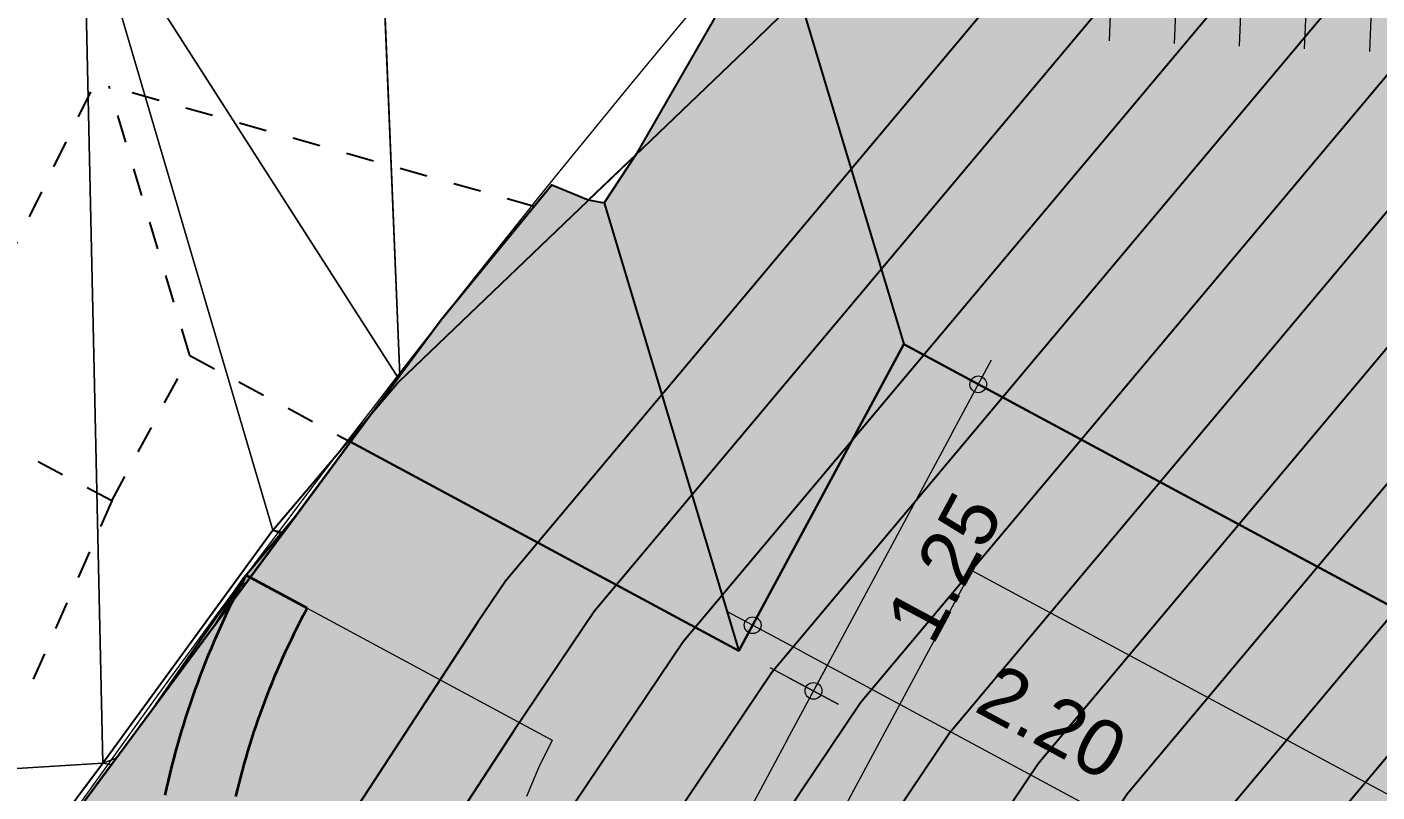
# Model space of a CAD drawing. Header units: metres. Extents: x 2711799 to 2711985, y 1236908 to 1237087.
# Drawn here: x 2711913.791 to 2711918.641, y 1237020.874 to 1237023.621 of the extents above; entities that cross this region are included whole.
import ezdxf

# ---------------------------------------------------------------- set-up
doc = ezdxf.new("R2010")
doc.units = ezdxf.units.M
doc.header["$PDMODE"] = 2
doc.header["$PDSIZE"] = -2
doc.linetypes.add('AUSGEZOGEN', pattern=[0])
doc.linetypes.add('VERDECKT2_S2', pattern=[0.18, 0.1, -0.08])
for name, color, linetype, lineweight in [('XR$1$STANDARD_1', 7, 'AUSGEZOGEN', 13), ('XR$2$STANDARD_1', 7, 'AUSGEZOGEN', 13), ('XR$5$STANDARD_1', 7, 'AUSGEZOGEN', 13), ('XR$6$Vermassung Decke', 7, 'AUSGEZOGEN', 18)]:
    doc.layers.add(name, color=color, linetype=linetype, lineweight=lineweight)
for name, color, linetype in [('XR$3$V02_Raumstempel', 7, 'AUSGEZOGEN'), ('XR$3$V10_Achsen', 7, 'AUSGEZOGEN'), ('XR$4$E21_Stützen', 7, 'AUSGEZOGEN'), ('XR$4$E42_Aussendämmung', 7, 'AUSGEZOGEN'), ('XR$4$M61_Mobiliar', 7, 'AUSGEZOGEN')]:
    doc.layers.add(name, color=color, linetype=linetype)
doc.styles.add('ARIAL', font='arial.ttf')
doc.dimstyles.new('DIMSTYLE_6', dxfattribs={"dimtxt": 0.2, "dimasz": 0.2, "dimexe": 0, "dimexo": 0, "dimgap": 0.1, "dimtad": 2, "dimrnd": 0.005, "dimzin": 4, "dimdsep": 46, "dimtxsty": 'ARIAL', "dimblk1": 'ALL_ML_KREIS', "dimblk2": 'ALL_ML_KREIS', "dimsah": 1, "dimcen": 0, "dimclrd": 7, "dimclre": 7, "dimclrt": 7, "dimadec": 0, "dimazin": 0, "dimtfac": 1, "dimtdec": 0, "dimtix": 1, "dimtmove": 2, "dimatfit": 3, "dimfxl": 0, "dimtzin": 0, "dimlwd": 0, "dimlwe": 18, "dimarcsym": 0})

# ---------------------------------------------------------------- blocks, each defined once
blk = doc.blocks.new('COMPLEXOBJECT_0')
at = {"layer": 'XR$1$STANDARD_1', "color": 7, "linetype": 'AUSGEZOGEN', "lineweight": 13, "transparency": 33554687}
for points, invisible_edges in [([(25.4286, 1.3625, -1.3266), (20.6477, 30.5331, -1.3266), (19.2546, 3.146, -1.3266)], 3), ([(31.2208, 0.5698, -1.3266), (20.6477, 30.5331, -1.3266), (25.4286, 1.3625, -1.3266)], 3), ([(26.518, 3.3442, 1.4562), (27.3216, 3.1127, 1.4592), (26.0935, 1.7195, 1.2734)], 3), ([(27.0814, 3.327, 1.4734), (27.3216, 3.1127, 1.4592), (26.518, 3.3442, 1.4562)], 3), ([(27.3074, 3.2537, 1.4734), (27.3216, 3.1127, 1.4592), (27.0814, 3.327, 1.4734)], 2), ([(26.0935, 1.7195, 1.2734), (27.3216, 3.1127, 1.4592), (27.9375, 2.992, 1.4674)], 13), ([(27.9375, 2.992, 1.4674), (28.184, 2.956, 1.472), (26.0935, 1.7195, 1.2734)], 12), ([(28.8887, 2.8178, 1.4734), (28.8863, 2.8486, 1.481), (29.0906, 2.8065, 1.4776)], 12), ([(29.0906, 2.8065, 1.4776), (29.9152, 2.6757, 1.4734), (28.8887, 2.8178, 1.4734)], 13), ([(29.6406, 2.7435, 1.4809), (29.8769, 2.709, 1.4804), (29.0906, 2.8065, 1.4776)], 2), ([(29.8769, 2.709, 1.4804), (29.9152, 2.6757, 1.4734), (29.0906, 2.8065, 1.4776)], 14), ([(31.2208, 0.5698, -1.3266), (25.4286, 1.3625, -1.3266), (27.1749, 1.1235, 1.2734)], 14), ([(27.1749, 1.1235, 1.2734), (31.2208, 0.5698, 1.3354), (31.2208, 0.5698, -1.3266)], 12)]:
    blk.add_3dface(points, dxfattribs=dict(at, invisible_edges=invisible_edges))
for points in [[(27.3074, 3.2537, 1.4734), (27.0814, 3.327, 1.4734), (27.2898, 3.3094, 1.491)], [(28.1932, 2.9547, 1.4723), (27.1749, 1.1235, 1.2734), (26.0935, 1.7195, 1.2734), (28.184, 2.956, 1.472)], [(28.8887, 2.8178, 1.4734), (27.1749, 1.1235, 1.2734), (28.1932, 2.9547, 1.4723), (28.3622, 2.93, 1.4734)], [(28.803, 2.8657, 1.4811), (28.8792, 2.85, 1.4812), (28.8887, 2.8178, 1.4734), (28.3622, 2.93, 1.4734)], [(29.9152, 2.6757, 1.4734), (27.1749, 1.1235, 1.2734), (28.8887, 2.8178, 1.4734)], [(28.8792, 2.85, 1.4812), (28.8863, 2.8486, 1.481), (28.8887, 2.8178, 1.4734)], [(29.9152, 2.6757, 1.4734), (31.2208, 0.5698, 1.3354), (27.1749, 1.1235, 1.2734)], [(29.9152, 2.6757, 1.4734), (29.8769, 2.709, 1.4804), (29.9052, 2.7048, 1.4847)], [(30.2137, 2.6313, 1.4734), (29.9152, 2.6757, 1.4734), (29.9052, 2.7048, 1.4847), (30.1976, 2.6622, 1.4851)], [(29.9152, 2.6757, 1.4734), (30.2137, 2.6313, 1.4734), (31.2208, 0.5698, 1.3354)]]:
    blk.add_3dface(points, dxfattribs=at)
blk = doc.blocks.new('COMPLEXOBJECT_25')
at = {"layer": 'XR$1$STANDARD_1', "color": 117, "linetype": 'AUSGEZOGEN', "lineweight": 25, "transparency": 33554687}
for points, invisible_edges in [([(28.803, 2.8657, 1.2393), (29.0906, 2.8065, 1.0734), (28.803, 2.8657, 1.4811)], 2), ([(29.0906, 2.8065, 1.0734), (29.0906, 2.8065, 1.4776), (28.803, 2.8657, 1.4811)], 14), ([(28.8863, 2.8486, 1.481), (28.8792, 2.85, 1.4812), (28.803, 2.8657, 1.4811)], 12), ([(28.803, 2.8657, 1.4811), (29.0906, 2.8065, 1.4776), (28.8863, 2.8486, 1.481)], 13)]:
    blk.add_3dface(points, dxfattribs=dict(at, invisible_edges=invisible_edges))
blk = doc.blocks.new('COMPLEXOBJECT_74')
at = {"layer": 'XR$1$STANDARD_1', "color": 8, "linetype": 'AUSGEZOGEN', "lineweight": 25, "transparency": 33554687}
for points, invisible_edges in [([(27.2274, 4.497, 0.3034), (27.2274, 7.907, 0.3034), (28.4774, 4.497, 0.3034)], 2), ([(28.4774, 4.497, 0.3034), (27.2274, 7.907, 0.3034), (30.3965, 2.6332, 0.3034)], 15), ([(28.4774, 2.9132, 0.3034), (28.4774, 4.497, 0.3034), (30.3965, 2.6332, 0.3034)], 2)]:
    blk.add_3dface(points, dxfattribs=dict(at, invisible_edges=invisible_edges))
blk = doc.blocks.new('COMPLEXOBJECT_80')
at = {"layer": 'XR$1$STANDARD_1', "color": 117, "linetype": 'AUSGEZOGEN', "lineweight": 25, "transparency": 33554687}
for points, invisible_edges in [([(27.9375, 2.992, 0.8433), (28.4774, 2.9132, 0.3034), (27.9375, 2.992, 1.4674)], 2), ([(27.9375, 2.992, 1.4674), (28.4774, 2.9132, 0.3034), (28.184, 2.956, 1.472)], 3), ([(28.184, 2.956, 1.472), (28.4774, 2.9132, 0.3034), (28.1932, 2.9547, 1.4723)], 3), ([(28.1932, 2.9547, 1.4723), (28.4774, 2.9132, 0.3034), (28.3622, 2.93, 1.4734)], 3), ([(28.3622, 2.93, 1.4734), (28.4774, 2.9132, 0.3034), (28.803, 2.8657, 1.4811)], 3), ([(28.803, 2.8657, 1.4811), (28.4774, 2.9132, 0.3034), (28.803, 2.8657, 1.2393)], 3), ([(28.803, 2.8657, 1.2393), (28.4774, 2.9132, 0.3034), (29.1209, 2.8193, 1.0734)], 3), ([(29.1209, 2.8193, 1.0734), (28.4774, 2.9132, 0.3034), (29.278, 2.7964, 1.0734)], 3), ([(29.278, 2.7964, 1.0734), (28.4774, 2.9132, 0.3034), (29.6406, 2.7435, 1.1066)], 3), ([(29.6406, 2.7435, 1.1066), (28.4774, 2.9132, 0.3034), (30.1976, 2.6622, 1.4851)], 15), ([(30.1976, 2.6622, 1.4851), (28.4774, 2.9132, 0.3034), (30.2139, 2.6598, 1.4872)], 3), ([(30.2139, 2.6598, 1.4872), (28.4774, 2.9132, 0.3034), (30.3965, 2.6332, 0.3034)], 13), ([(29.6406, 2.7435, 1.4809), (29.6406, 2.7435, 1.1066), (29.8769, 2.709, 1.4804)], 2), ([(29.8769, 2.709, 1.4804), (29.6406, 2.7435, 1.1066), (29.9052, 2.7048, 1.4847)], 3), ([(29.9052, 2.7048, 1.4847), (29.6406, 2.7435, 1.1066), (30.1976, 2.6622, 1.4851)], 3), ([(30.3965, 2.6332, 0.3034), (30.3965, 2.6332, 1.4809), (30.2139, 2.6598, 1.4872)], 12)]:
    blk.add_3dface(points, dxfattribs=dict(at, invisible_edges=invisible_edges))
blk = doc.blocks.new('COMPLEXOBJECT_82')
at = {"layer": 'XR$1$STANDARD_1', "color": 31, "linetype": 'AUSGEZOGEN', "lineweight": 25, "transparency": 33554687}
for points, invisible_edges in [([(26.544, 7.907, 0.9868), (27.2274, 4.497, 0.3034), (26.5374, 7.9006, 0.9934)], 3), ([(27.2274, 7.907, 0.3034), (27.2274, 4.497, 0.3034), (26.544, 7.907, 0.9868)], 14), ([(26.5374, 7.9006, 0.9934), (27.2274, 4.497, 0.3034), (26.5374, 7.107, 0.9934)], 3), ([(26.5374, 7.107, 0.9934), (27.2274, 4.497, 0.3034), (25.0606, 5.6302, 2.4702)], 3), ([(25.0606, 5.6302, 2.4702), (27.2274, 4.497, 0.3034), (25.2435, 5.3342, 2.2874)], 3), ([(25.2435, 5.3342, 2.2874), (27.2274, 4.497, 0.3034), (26.0017, 3.7733, 1.5291)], 3), ([(26.0574, 3.655, 1.4734), (27.2274, 4.497, 0.3034), (26.0017, 3.7733, 1.5291)], 3), ([(27.2274, 4.497, 0.3034), (26.0574, 3.655, 1.4734), (26.0956, 3.3652, 1.4352)], 1)]:
    blk.add_3dface(points, dxfattribs=dict(at, invisible_edges=invisible_edges))
blk = doc.blocks.new('COMPLEXOBJECT_83')
at = {"layer": 'XR$1$STANDARD_1', "color": 31, "linetype": 'AUSGEZOGEN', "lineweight": 25, "transparency": 33554687}
for points, invisible_edges in [([(26.0956, 3.3652, 1.4352), (27.2274, 4.497, 0.3034), (26.3496, 3.3555, 1.4449)], 2), ([(27.2274, 4.497, 0.3034), (28.4774, 4.497, 0.3034), (26.3496, 3.3555, 1.4449)], 14), ([(26.3496, 3.3555, 1.4449), (28.4774, 4.497, 0.3034), (26.518, 3.3442, 1.4562)], 3), ([(27.0814, 3.327, 1.4734), (28.4774, 4.497, 0.3034), (26.518, 3.3442, 1.4562)], 3), ([(28.4774, 4.497, 0.3034), (27.0814, 3.327, 1.4734), (27.2898, 3.3094, 1.491)], 1)]:
    blk.add_3dface(points, dxfattribs=dict(at, invisible_edges=invisible_edges))
blk = doc.blocks.new('COMPLEXOBJECT_84')
at = {"layer": 'XR$1$STANDARD_1', "color": 31, "linetype": 'AUSGEZOGEN', "lineweight": 25, "transparency": 33554687}
for points, invisible_edges in [([(27.2898, 3.3094, 1.491), (28.4774, 4.497, 0.3034), (27.3074, 3.2537, 1.4734)], 2), ([(28.4774, 4.497, 0.3034), (28.4774, 2.9132, 0.3034), (27.3074, 3.2537, 1.4734)], 14), ([(27.9375, 2.992, 0.8433), (27.3216, 3.1127, 1.4592), (27.3074, 3.2537, 1.4734)], 12), ([(27.3074, 3.2537, 1.4734), (28.4774, 2.9132, 0.3034), (27.9375, 2.992, 0.8433)], 13)]:
    blk.add_3dface(points, dxfattribs=dict(at, invisible_edges=invisible_edges))
blk = doc.blocks.new('Baugrube_$F38', base_point=(0, 0, -1.3266))
at = {"layer": 'XR$1$STANDARD_1', "color": 117, "linetype": 'AUSGEZOGEN', "lineweight": 25, "transparency": 33554687}
for points in [[(27.9375, 2.992, 1.4674), (27.3216, 3.1127, 1.4592), (27.9375, 2.992, 0.8433)], [(29.0906, 2.8065, 1.0734), (29.6406, 2.7435, 1.1066), (29.6406, 2.7435, 1.4809), (29.0906, 2.8065, 1.4776)]]:
    blk.add_3dface(points, dxfattribs=at)
at = {"layer": 'XR$1$STANDARD_1', "color": 31, "linetype": 'AUSGEZOGEN', "lineweight": 25, "transparency": 33554687}
for points in [[(29.0906, 2.8065, 1.0734), (28.803, 2.8657, 1.2393), (29.1209, 2.8193, 1.0734)], [(29.278, 2.7964, 1.0734), (29.6406, 2.7435, 1.1066), (29.0906, 2.8065, 1.0734)]]:
    blk.add_3dface(points, dxfattribs=at)
at = {"layer": 'XR$1$STANDARD_1', "color": 254, "linetype": 'AUSGEZOGEN', "lineweight": 25, "transparency": 33554687}
blk.add_3dface([(29.1209, 2.8193, 1.0734), (29.278, 2.7964, 1.0734), (29.0906, 2.8065, 1.0734)], dxfattribs=at)
at = {"layer": 'XR$1$STANDARD_1', "color": 7, "linetype": 'AUSGEZOGEN', "lineweight": 13, "transparency": 33554687}
blk.add_blockref('COMPLEXOBJECT_0', (0, 0), dxfattribs=at)
at = {"layer": 'XR$1$STANDARD_1', "color": 31, "linetype": 'AUSGEZOGEN', "lineweight": 13, "transparency": 33554687}
for name in ['COMPLEXOBJECT_82', 'COMPLEXOBJECT_83', 'COMPLEXOBJECT_84']:
    blk.add_blockref(name, (0, 0), dxfattribs=at)
at = {"layer": 'XR$1$STANDARD_1', "color": 8, "linetype": 'AUSGEZOGEN', "lineweight": 13, "transparency": 33554687}
blk.add_blockref('COMPLEXOBJECT_74', (0, 0), dxfattribs=at)
at = {"layer": 'XR$1$STANDARD_1', "color": 117, "linetype": 'AUSGEZOGEN', "lineweight": 13, "transparency": 33554687}
for name in ['COMPLEXOBJECT_80', 'COMPLEXOBJECT_25']:
    blk.add_blockref(name, (0, 0), dxfattribs=at)
blk = doc.blocks.new('Baugrube_$F39', base_point=(0, 0, -1.3266))
at = {"layer": 'XR$1$STANDARD_1', "linetype": 'AUSGEZOGEN', "lineweight": 25, "transparency": 33554687}
for color, points in [(31, [(27.2274, 4.497), (26.0956, 3.3652), (26.0574, 3.655), (26.0017, 3.7733), (25.2435, 5.3342), (25.0606, 5.6302), (26.5374, 7.107), (26.5374, 7.9006), (26.544, 7.907), (26.544, 8.5904), (27.2274, 7.907)]), (8, [(27.2274, 7.907), (27.7274, 7.907), (27.7274, 8.407), (32.3274, 8.407), (32.3274, 8.197), (38.2774, 8.197), (38.2774, 6.347), (39.1274, 6.347), (39.1274, 5.747), (37.6774, 5.747), (37.6774, 7.597), (31.7274, 7.597), (31.7274, 7.807), (29.4274, 7.807), (29.4274, 6.697), (32.6774, 6.697), (32.6774, 5.8086), (32.5545, 4.8525), (32.1527, 3.9235), (31.3756, 3.0259), (30.6382, 2.611), (30.3965, 2.6332), (28.4774, 2.9132), (28.4774, 4.497), (27.2274, 4.497)]), (31, [(28.4774, 4.497), (27.2898, 3.3094), (27.0814, 3.327), (26.518, 3.3442), (26.3496, 3.3555), (26.0956, 3.3652), (27.2274, 4.497)]), (31, [(28.4774, 2.9132), (27.9375, 2.992), (27.3216, 3.1127), (27.3074, 3.2537), (27.2898, 3.3094), (28.4774, 4.497)]), (31, [(29.0906, 2.8065), (28.803, 2.8657), (29.1209, 2.8193)]), (254, [(29.1209, 2.8193), (29.278, 2.7964), (29.0906, 2.8065)]), (31, [(29.278, 2.7964), (29.6406, 2.7435), (29.0906, 2.8065)])]:
    blk.add_hatch(color=color, dxfattribs=at).paths.add_polyline_path(points, flags=16)
at = {"layer": 'XR$1$STANDARD_1', "color": 7, "linetype": 'AUSGEZOGEN', "lineweight": 13, "transparency": 33554687}
for points in [[(27.2274, 4.497), (26.0956, 3.3652), (26.0574, 3.655), (26.0017, 3.7733), (25.2435, 5.3342), (25.0606, 5.6302), (26.5374, 7.107), (26.5374, 7.9006), (26.544, 7.907), (26.544, 8.5904), (27.2274, 7.907), (27.2274, 4.497)], [(28.4774, 4.497), (27.2898, 3.3094), (27.0814, 3.327), (26.518, 3.3442), (26.3496, 3.3555), (26.0956, 3.3652), (27.2274, 4.497), (28.4774, 4.497)], [(28.4774, 2.9132), (27.9375, 2.992), (27.3216, 3.1127), (27.3074, 3.2537), (27.2898, 3.3094), (28.4774, 4.497), (28.4774, 2.9132)], [(29.0906, 2.8065), (28.803, 2.8657), (29.1209, 2.8193), (29.0906, 2.8065)], [(29.1209, 2.8193), (29.278, 2.7964), (29.0906, 2.8065), (29.1209, 2.8193)], [(29.278, 2.7964), (29.6406, 2.7435), (29.0906, 2.8065), (29.278, 2.7964)]]:
    blk.add_lwpolyline(points, close=True, dxfattribs=at)
blk.add_lwpolyline([(37.6774, 7.597), (31.7274, 7.597), (31.7274, 7.807), (29.4274, 7.807), (29.4274, 6.697), (32.6774, 6.697), (32.6774, 5.8086), (32.5545, 4.8525), (32.1527, 3.9235), (31.3756, 3.0259), (30.6382, 2.611), (30.3965, 2.6332), (28.4774, 2.9132), (28.4774, 4.497), (27.2274, 4.497), (27.2274, 7.907), (27.2274, 7.907), (27.7274, 7.907), (27.7274, 8.407), (32.3274, 8.407)], dxfattribs=at)
blk = doc.blocks.new('MUSTERELEMENT_21')
at = {"layer": 'XR$5$STANDARD_1', "color": 7, "linetype": 'AUSGEZOGEN', "lineweight": 18, "transparency": 33554687}
for p, q in [((1.5342, -10.895), (1.3992, -10.9606)), ((1.7202, -10.9347), (1.4504, -11.0658)), ((1.6364, -11.1055), (1.5015, -11.171)), ((1.8224, -11.1452), (1.5526, -11.2763)), ((1.7386, -11.316), (1.6037, -11.3815)), ((1.9247, -11.3557), (1.6548, -11.4867)), ((1.8409, -11.5264), (1.706, -11.592)), ((2.0269, -11.5661), (1.7571, -11.6972)), ((1.9431, -11.7369), (1.8082, -11.8025))]:
    blk.add_line(p, q, dxfattribs=at)
blk.add_lwpolyline([(1.618, -10.7242), (1.43, -10.8155), (1.3481, -10.8553)], dxfattribs=at)
blk = doc.blocks.new('ALL_ML_KREIS')
at = {"color": 0, "linetype": 'ByBlock', "lineweight": -2}
for p, q in [((0, -0.5), (0, 0.5)), ((-1, 0), (0.5, 0))]:
    blk.add_line(p, q, dxfattribs=at)
blk.add_circle((0, 0), 0.15, dxfattribs=at)
blk = doc.blocks.new('*D1459')
at = {"layer": 'DEFPOINTS', "color": 0, "transparency": 16777216}
for p in [(2711916.398, 1237021.4729), (2711918.3357, 1237020.4312), (2711917.953, 1237019.7193)]:
    blk.add_point(p, dxfattribs=at)
at = {"layer": 'XR$6$Vermassung Decke', "color": 7, "lineweight": 0, "transparency": 16777216}
blk.add_line((2711916.5741, 1237021.3782), (2711918.1595, 1237020.5259), dxfattribs=at)
at = {"layer": 'XR$6$Vermassung Decke', "color": 7, "lineweight": 18, "transparency": 16777216}
blk.add_line((2711917.953, 1237019.7193), (2711918.3357, 1237020.4312), dxfattribs=at)
at = {"layer": 'XR$6$Vermassung Decke', "color": 7, "lineweight": 0, "transparency": 16777216, "xscale": 0.2, "yscale": 0.2, "zscale": 0.2}
for p, rotation in [((2711916.398, 1237021.4729), 151.7356834027459), ((2711918.3357, 1237020.4312), 331.7356834027458)]:
    blk.add_blockref('ALL_ML_KREIS', p, dxfattribs=dict(at, rotation=rotation))
at = {"layer": 'XR$6$Vermassung Decke', "color": 7, "lineweight": 18, "transparency": 16777216, "insert": (2711917.474, 1237021.1254), "char_height": 0.2, "width": 0.666667, "attachment_point": 5, "rotation": 331.7357, "style": 'ARIAL'}
blk.add_mtext('2.20', dxfattribs=at)
blk = doc.blocks.new('*D1374')
at = {"layer": 'DEFPOINTS', "color": 0, "transparency": 16777216}
for p in [(2711917.2084, 1237022.3381), (2711916.4601, 1237021.3212), (2711916.6165, 1237021.2372)]:
    blk.add_point(p, dxfattribs=at)
at = {"layer": 'XR$6$Vermassung Decke', "color": 7, "lineweight": 0, "transparency": 16777216}
blk.add_line((2711917.1137, 1237022.162), (2711916.7112, 1237021.4133), dxfattribs=at)
at = {"layer": 'XR$6$Vermassung Decke', "color": 7, "lineweight": 18, "transparency": 16777216}
blk.add_line((2711916.4601, 1237021.3212), (2711916.6165, 1237021.2372), dxfattribs=at)
at = {"layer": 'XR$6$Vermassung Decke', "color": 7, "lineweight": 0, "transparency": 16777216, "xscale": 0.2, "yscale": 0.2, "zscale": 0.2}
for p, rotation in [((2711917.2084, 1237022.3381), 61.73568339642876), ((2711916.6165, 1237021.2372), 241.7356833964287)]:
    blk.add_blockref('ALL_ML_KREIS', p, dxfattribs=dict(at, rotation=rotation))
at = {"layer": 'XR$6$Vermassung Decke', "color": 7, "lineweight": 18, "transparency": 16777216, "insert": (2711917.0862, 1237021.6813), "char_height": 0.2, "width": 0.666667, "attachment_point": 5, "rotation": 61.7357, "style": 'ARIAL'}
blk.add_mtext('1.25', dxfattribs=at)
blk = doc.blocks.new('*D1375')
at = {"layer": 'DEFPOINTS', "color": 0, "transparency": 16777216}
for p in [(2711916.4601, 1237021.3212), (2711914.6276, 1237017.5379), (2711915.3925, 1237017.1267)]:
    blk.add_point(p, dxfattribs=at)
at = {"layer": 'XR$6$Vermassung Decke', "color": 7, "lineweight": 18, "transparency": 16777216}
for p, q in [((2711916.4601, 1237021.3212), (2711916.6165, 1237021.2372)), ((2711915.3925, 1237017.1267), (2711914.6276, 1237017.5379))]:
    blk.add_line(p, q, dxfattribs=at)
at = {"layer": 'XR$6$Vermassung Decke', "color": 7, "lineweight": 0, "transparency": 16777216}
blk.add_line((2711916.5218, 1237021.061), (2711914.7223, 1237017.7141), dxfattribs=at)
at = {"layer": 'XR$6$Vermassung Decke', "color": 7, "lineweight": 0, "transparency": 16777216, "xscale": 0.2, "yscale": 0.2, "zscale": 0.2}
for p, rotation in [((2711916.6165, 1237021.2372), 61.73568339642876), ((2711914.6276, 1237017.5379), 241.7356833964287)]:
    blk.add_blockref('ALL_ML_KREIS', p, dxfattribs=dict(at, rotation=rotation))
at = {"layer": 'XR$6$Vermassung Decke', "color": 7, "lineweight": 18, "transparency": 16777216, "insert": (2711915.7954, 1237019.2804), "char_height": 0.2, "width": 0.666667, "attachment_point": 5, "rotation": 61.7357, "style": 'ARIAL'}
blk.add_mtext('4.20', dxfattribs=at)

msp = doc.modelspace()

# ---------------------------------------------------------------- linework, layer by layer
at = {"layer": 'XR$2$STANDARD_1', "color": 1, "linetype": 'AUSGEZOGEN', "lineweight": 35, "transparency": 33554687}
for p, q in [((2711914.5746, 1237021.6472, 640.05), (2711914.5624, 1237021.624, 640.05)), ((2711914.5746, 1237021.6472, 640.05), (2711914.5624, 1237021.624, 640.05)), ((2711914.5774, 1237021.6523, 640.05), (2711914.5746, 1237021.6472, 640.05)), ((2711914.5774, 1237021.6523, 640.05), (2711914.5746, 1237021.6472, 640.05)), ((2711914.7976, 1237021.5339, 640.05), (2711914.5774, 1237021.6523, 640.05)), ((2711914.7976, 1237021.5339, 640.05), (2711914.5774, 1237021.6523, 640.05)), ((2711914.5503, 1237021.6008, 640.05), (2711914.5385, 1237021.5774, 640.05)), ((2711914.5503, 1237021.6008, 640.05), (2711914.5385, 1237021.5774, 640.05)), ((2711914.5624, 1237021.624, 640.05), (2711914.5503, 1237021.6008, 640.05)), ((2711914.5624, 1237021.624, 640.05), (2711914.5503, 1237021.6008, 640.05)), ((2711914.5154, 1237021.5304, 640.05), (2711914.5042, 1237021.5068, 640.05)), ((2711914.5154, 1237021.5304, 640.05), (2711914.5042, 1237021.5068, 640.05)), ((2711914.5268, 1237021.554, 640.05), (2711914.5154, 1237021.5304, 640.05)), ((2711914.5268, 1237021.554, 640.05), (2711914.5154, 1237021.5304, 640.05)), ((2711914.5385, 1237021.5774, 640.05), (2711914.5268, 1237021.554, 640.05)), ((2711914.5385, 1237021.5774, 640.05), (2711914.5268, 1237021.554, 640.05)), ((2711914.7951, 1237021.5292, 640.05), (2711914.7976, 1237021.5339, 640.05)), ((2711914.7951, 1237021.5292, 640.05), (2711914.7976, 1237021.5339, 640.05)), ((2711914.4931, 1237021.483, 640.05), (2711914.4823, 1237021.4592, 640.05)), ((2711914.4931, 1237021.483, 640.05), (2711914.4823, 1237021.4592, 640.05)), ((2711914.5042, 1237021.5068, 640.05), (2711914.4931, 1237021.483, 640.05)), ((2711914.5042, 1237021.5068, 640.05), (2711914.4931, 1237021.483, 640.05)), ((2711914.7619, 1237021.4653, 640.05), (2711914.7728, 1237021.4867, 640.05)), ((2711914.7619, 1237021.4653, 640.05), (2711914.7728, 1237021.4867, 640.05)), ((2711914.7728, 1237021.4867, 640.05), (2711914.7838, 1237021.508, 640.05)), ((2711914.7728, 1237021.4867, 640.05), (2711914.7838, 1237021.508, 640.05)), ((2711914.7838, 1237021.508, 640.05), (2711914.7951, 1237021.5292, 640.05)), ((2711914.7838, 1237021.508, 640.05), (2711914.7951, 1237021.5292, 640.05)), ((2711914.4717, 1237021.4352, 640.05), (2711914.4613, 1237021.4112, 640.05)), ((2711914.4717, 1237021.4352, 640.05), (2711914.4613, 1237021.4112, 640.05)), ((2711914.4823, 1237021.4592, 640.05), (2711914.4717, 1237021.4352, 640.05)), ((2711914.4823, 1237021.4592, 640.05), (2711914.4717, 1237021.4352, 640.05)), ((2711914.7408, 1237021.4222, 640.05), (2711914.7512, 1237021.4438, 640.05)), ((2711914.7408, 1237021.4222, 640.05), (2711914.7512, 1237021.4438, 640.05)), ((2711914.7512, 1237021.4438, 640.05), (2711914.7619, 1237021.4653, 640.05)), ((2711914.7512, 1237021.4438, 640.05), (2711914.7619, 1237021.4653, 640.05)), ((2711914.4511, 1237021.3871, 640.05), (2711914.4412, 1237021.3629, 640.05)), ((2711914.4511, 1237021.3871, 640.05), (2711914.4412, 1237021.3629, 640.05)), ((2711914.4613, 1237021.4112, 640.05), (2711914.4511, 1237021.3871, 640.05)), ((2711914.4613, 1237021.4112, 640.05), (2711914.4511, 1237021.3871, 640.05)), ((2711914.7204, 1237021.3787, 640.05), (2711914.7305, 1237021.4005, 640.05)), ((2711914.7204, 1237021.3787, 640.05), (2711914.7305, 1237021.4005, 640.05)), ((2711914.7305, 1237021.4005, 640.05), (2711914.7408, 1237021.4222, 640.05)), ((2711914.7305, 1237021.4005, 640.05), (2711914.7408, 1237021.4222, 640.05)), ((2711914.4314, 1237021.3386, 640.05), (2711914.4218, 1237021.3142, 640.05)), ((2711914.4314, 1237021.3386, 640.05), (2711914.4218, 1237021.3142, 640.05)), ((2711914.4412, 1237021.3629, 640.05), (2711914.4314, 1237021.3386, 640.05)), ((2711914.4412, 1237021.3629, 640.05), (2711914.4314, 1237021.3386, 640.05)), ((2711914.7007, 1237021.3349, 640.05), (2711914.7104, 1237021.3569, 640.05)), ((2711914.7007, 1237021.3349, 640.05), (2711914.7104, 1237021.3569, 640.05)), ((2711914.7104, 1237021.3569, 640.05), (2711914.7204, 1237021.3787, 640.05)), ((2711914.7104, 1237021.3569, 640.05), (2711914.7204, 1237021.3787, 640.05)), ((2711914.4125, 1237021.2897, 640.05), (2711914.4034, 1237021.2652, 640.05)), ((2711914.4125, 1237021.2897, 640.05), (2711914.4034, 1237021.2652, 640.05)), ((2711914.4218, 1237021.3142, 640.05), (2711914.4125, 1237021.2897, 640.05)), ((2711914.4218, 1237021.3142, 640.05), (2711914.4125, 1237021.2897, 640.05)), ((2711914.6727, 1237021.2686, 640.05), (2711914.6819, 1237021.2908, 640.05)), ((2711914.6727, 1237021.2686, 640.05), (2711914.6819, 1237021.2908, 640.05)), ((2711914.6819, 1237021.2908, 640.05), (2711914.6912, 1237021.3129, 640.05)), ((2711914.6819, 1237021.2908, 640.05), (2711914.6912, 1237021.3129, 640.05)), ((2711914.6912, 1237021.3129, 640.05), (2711914.7007, 1237021.3349, 640.05)), ((2711914.6912, 1237021.3129, 640.05), (2711914.7007, 1237021.3349, 640.05)), ((2711914.3945, 1237021.2406, 640.05), (2711914.3858, 1237021.2159, 640.05)), ((2711914.3945, 1237021.2406, 640.05), (2711914.3858, 1237021.2159, 640.05)), ((2711914.4034, 1237021.2652, 640.05), (2711914.3945, 1237021.2406, 640.05)), ((2711914.4034, 1237021.2652, 640.05), (2711914.3945, 1237021.2406, 640.05)), ((2711914.655, 1237021.224, 640.05), (2711914.6638, 1237021.2463, 640.05)), ((2711914.655, 1237021.224, 640.05), (2711914.6638, 1237021.2463, 640.05)), ((2711914.6638, 1237021.2463, 640.05), (2711914.6727, 1237021.2686, 640.05)), ((2711914.6638, 1237021.2463, 640.05), (2711914.6727, 1237021.2686, 640.05)), ((2711914.3773, 1237021.1911, 640.05), (2711914.369, 1237021.1663, 640.05)), ((2711914.3773, 1237021.1911, 640.05), (2711914.369, 1237021.1663, 640.05)), ((2711914.3858, 1237021.2159, 640.05), (2711914.3773, 1237021.1911, 640.05)), ((2711914.3858, 1237021.2159, 640.05), (2711914.3773, 1237021.1911, 640.05)), ((2711914.6381, 1237021.1791, 640.05), (2711914.6464, 1237021.2016, 640.05)), ((2711914.6381, 1237021.1791, 640.05), (2711914.6464, 1237021.2016, 640.05)), ((2711914.6464, 1237021.2016, 640.05), (2711914.655, 1237021.224, 640.05)), ((2711914.6464, 1237021.2016, 640.05), (2711914.655, 1237021.224, 640.05)), ((2711914.369, 1237021.1663, 640.05), (2711914.361, 1237021.1413, 640.05)), ((2711914.369, 1237021.1663, 640.05), (2711914.361, 1237021.1413, 640.05)), ((2711914.6219, 1237021.1339, 640.05), (2711914.6299, 1237021.1565, 640.05)), ((2711914.6219, 1237021.1339, 640.05), (2711914.6299, 1237021.1565, 640.05)), ((2711914.6299, 1237021.1565, 640.05), (2711914.6381, 1237021.1791, 640.05)), ((2711914.6299, 1237021.1565, 640.05), (2711914.6381, 1237021.1791, 640.05)), ((2711914.3531, 1237021.1163, 640.05), (2711914.3455, 1237021.0913, 640.05)), ((2711914.3531, 1237021.1163, 640.05), (2711914.3455, 1237021.0913, 640.05)), ((2711914.361, 1237021.1413, 640.05), (2711914.3531, 1237021.1163, 640.05)), ((2711914.361, 1237021.1413, 640.05), (2711914.3531, 1237021.1163, 640.05)), ((2711914.6066, 1237021.0884, 640.05), (2711914.6142, 1237021.1112, 640.05)), ((2711914.6066, 1237021.0884, 640.05), (2711914.6142, 1237021.1112, 640.05)), ((2711914.6142, 1237021.1112, 640.05), (2711914.6219, 1237021.1339, 640.05)), ((2711914.6142, 1237021.1112, 640.05), (2711914.6219, 1237021.1339, 640.05)), ((2711914.3381, 1237021.0662, 640.05), (2711914.331, 1237021.041, 640.05)), ((2711914.3381, 1237021.0662, 640.05), (2711914.331, 1237021.041, 640.05)), ((2711914.3455, 1237021.0913, 640.05), (2711914.3381, 1237021.0662, 640.05)), ((2711914.3455, 1237021.0913, 640.05), (2711914.3381, 1237021.0662, 640.05)), ((2711914.592, 1237021.0426, 640.05), (2711914.5992, 1237021.0655, 640.05)), ((2711914.592, 1237021.0426, 640.05), (2711914.5992, 1237021.0655, 640.05)), ((2711914.5992, 1237021.0655, 640.05), (2711914.6066, 1237021.0884, 640.05)), ((2711914.5992, 1237021.0655, 640.05), (2711914.6066, 1237021.0884, 640.05)), ((2711914.324, 1237021.0158, 640.05), (2711914.3173, 1237020.9904, 640.05)), ((2711914.324, 1237021.0158, 640.05), (2711914.3173, 1237020.9904, 640.05)), ((2711914.331, 1237021.041, 640.05), (2711914.324, 1237021.0158, 640.05)), ((2711914.331, 1237021.041, 640.05), (2711914.324, 1237021.0158, 640.05)), ((2711914.5717, 1237020.9736, 640.05), (2711914.5783, 1237020.9966, 640.05)), ((2711914.5717, 1237020.9736, 640.05), (2711914.5783, 1237020.9966, 640.05)), ((2711914.5783, 1237020.9966, 640.05), (2711914.585, 1237021.0197, 640.05)), ((2711914.5783, 1237020.9966, 640.05), (2711914.585, 1237021.0197, 640.05)), ((2711914.585, 1237021.0197, 640.05), (2711914.592, 1237021.0426, 640.05)), ((2711914.585, 1237021.0197, 640.05), (2711914.592, 1237021.0426, 640.05)), ((2711914.3108, 1237020.9651, 640.05), (2711914.3045, 1237020.9397, 640.05)), ((2711914.3108, 1237020.9651, 640.05), (2711914.3045, 1237020.9397, 640.05)), ((2711914.3173, 1237020.9904, 640.05), (2711914.3108, 1237020.9651, 640.05)), ((2711914.3173, 1237020.9904, 640.05), (2711914.3108, 1237020.9651, 640.05)), ((2711914.5591, 1237020.9272, 640.05), (2711914.5653, 1237020.9504, 640.05)), ((2711914.5591, 1237020.9272, 640.05), (2711914.5653, 1237020.9504, 640.05)), ((2711914.5653, 1237020.9504, 640.05), (2711914.5717, 1237020.9736, 640.05)), ((2711914.5653, 1237020.9504, 640.05), (2711914.5717, 1237020.9736, 640.05)), ((2711914.2984, 1237020.9142, 640.05), (2711914.2926, 1237020.8887, 640.05)), ((2711914.2984, 1237020.9142, 640.05), (2711914.2926, 1237020.8887, 640.05)), ((2711914.3045, 1237020.9397, 640.05), (2711914.2984, 1237020.9142, 640.05)), ((2711914.3045, 1237020.9397, 640.05), (2711914.2984, 1237020.9142, 640.05)), ((2711914.5474, 1237020.8807, 640.05), (2711914.5532, 1237020.904, 640.05)), ((2711914.5474, 1237020.8807, 640.05), (2711914.5532, 1237020.904, 640.05)), ((2711914.5532, 1237020.904, 640.05), (2711914.5591, 1237020.9272, 640.05)), ((2711914.5532, 1237020.904, 640.05), (2711914.5591, 1237020.9272, 640.05)), ((2711914.2926, 1237020.8887, 640.05), (2711914.2869, 1237020.8631, 640.05)), ((2711914.2926, 1237020.8887, 640.05), (2711914.2869, 1237020.8631, 640.05)), ((2711914.5418, 1237020.8573, 640.05), (2711914.5474, 1237020.8807, 640.05)), ((2711914.5418, 1237020.8573, 640.05), (2711914.5474, 1237020.8807, 640.05))]:
    msp.add_line(p, q, dxfattribs=at)
at = {"layer": 'XR$2$STANDARD_1', "color": 1, "linetype": 'AUSGEZOGEN', "lineweight": 18, "transparency": 33554687}
for p, q in [((2711914.5774, 1237021.6523, 640.05), (2711914.7468, 1237021.5612, 640.05)), ((2711914.5774, 1237021.6523, 640.05), (2711914.5774, 1237021.6523, 640.05)), ((2711914.5774, 1237021.6523, 640.05), (2711914.7468, 1237021.5612, 640.05)), ((2711914.5774, 1237021.6523, 640.05), (2711914.5774, 1237021.6523, 640.05)), ((2711915.8359, 1237019.1605, 640.05), (2711917.1849, 1237021.6695, 640.05)), ((2711915.8359, 1237019.1605, 640.05), (2711917.1849, 1237021.6695, 640.05)), ((2711917.1849, 1237021.6695, 640.05), (2711919.6599, 1237020.3389, 640.05)), ((2711917.1849, 1237021.6695, 640.05), (2711919.6599, 1237020.3389, 640.05)), ((2711914.7976, 1237021.5339, 640.05), (2711915.6783, 1237021.0604, 640.05)), ((2711914.7976, 1237021.5339, 640.05), (2711915.6783, 1237021.0604, 640.05)), ((2711915.6783, 1237021.0604, 640.05), (2711915.6287, 1237020.9605, 640.05)), ((2711915.6783, 1237021.0604, 640.05), (2711915.6287, 1237020.9605, 640.05)), ((2711915.6287, 1237020.9605, 640.05), (2711915.5855, 1237020.8578, 640.05)), ((2711915.6287, 1237020.9605, 640.05), (2711915.5855, 1237020.8578, 640.05))]:
    msp.add_line(p, q, dxfattribs=at)
at = {"layer": 'XR$3$V02_Raumstempel', "transparency": 33554687}
for points in [[(2711920.3963, 1237024.335, 636), (2711919.1519, 1237022.5457, 636), (2711917.7428, 1237020.866, 636), (2711916.3241, 1237018.7569, 636), (2711914.8917, 1237016.5635, 636), (2711913.7051, 1237014.9983, 636), (2711912.4651, 1237013.0423, 636), (2711912.0286, 1237012.4259, 636), (2711910.5637, 1237009.9385, 636), (2711909.565, 1237008.5967, 636), (2711909.1162, 1237007.7593, 636), (2711907.6407, 1237005.2887, 636)], [(2711918.4652, 1237024.175, 635), (2711916.1481, 1237021.413, 635), (2711915.6711, 1237020.7039, 635), (2711913.3887, 1237017.209, 635), (2711913.022, 1237016.7252, 635), (2711911.1184, 1237013.7225, 635), (2711910.9804, 1237013.5275, 635), (2711908.7611, 1237009.7593, 635), (2711908.4625, 1237009.3581, 635), (2711908.3283, 1237009.1078, 635), (2711906.2188, 1237005.5757, 635)]]:
    msp.add_polyline3d(points, dxfattribs=at)
at = {"layer": 'XR$3$V10_Achsen', "transparency": 33554687}
for points in [[(2711918.0182, 1237025.1394, 634.4), (2711916.3714, 1237023.5389, 634.4), (2711915.1257, 1237022.3455, 634.4), (2711914.6696, 1237021.8074, 634.4), (2711914.0583, 1237020.9707, 634.4), (2711913.8778, 1237020.7288, 634.4), (2711912.8451, 1237019.11, 634.4), (2711912.2629, 1237018.1534, 634.4), (2711910.2513, 1237014.7895, 634.4), (2711909.7821, 1237014.4685, 634.4), (2711908.025, 1237012.4174, 634.4), (2711905.2444, 1237009.958, 634.4)], [(2711918.1906, 1237024.8268, 634.6), (2711915.5102, 1237021.6318, 634.6), (2711915.4099, 1237021.4827, 634.6), (2711912.7875, 1237017.4671, 634.6), (2711912.7487, 1237017.416, 634.6), (2711910.5797, 1237013.9946, 634.6), (2711910.561, 1237013.9682, 634.6), (2711908.04, 1237009.6876, 634.6), (2711908.0215, 1237009.6627, 634.6), (2711908.0132, 1237009.6472, 634.6), (2711907.2092, 1237008.301, 634.6), (2711906.488, 1237007.5827, 634.6), (2711905.2948, 1237005.9505, 634.6)], [(2711919.5167, 1237024.6403, 635.4), (2711918.7399, 1237023.5233, 635.4), (2711916.7859, 1237021.1942, 635.4), (2711915.9323, 1237019.9251, 635.4), (2711913.9899, 1237016.9508, 635.4), (2711913.2952, 1237016.0344, 635.4), (2711911.6571, 1237013.4504, 635.4), (2711911.3997, 1237013.0869, 635.4), (2711909.4821, 1237009.831, 635.4), (2711908.9035, 1237009.0535, 635.4), (2711908.6435, 1237008.5684, 635.4), (2711906.7876, 1237005.4609, 635.4)], [(2711919.8099, 1237024.5385, 635.6), (2711918.8773, 1237023.1974, 635.6), (2711917.1049, 1237021.0848, 635.6), (2711916.0629, 1237019.5357, 635.6), (2711914.2905, 1237016.8217, 635.6), (2711913.4318, 1237015.6891, 635.6), (2711911.9264, 1237013.3144, 635.6), (2711911.6093, 1237012.8666, 635.6), (2711909.8427, 1237009.8668, 635.6), (2711909.124, 1237008.9012, 635.6), (2711908.801, 1237008.2987, 635.6), (2711907.0719, 1237005.4035, 635.6)], [(2711918.3279, 1237024.5009, 634.8), (2711915.8291, 1237021.5224, 634.8), (2711915.5405, 1237021.0933, 634.8), (2711913.0881, 1237017.338, 634.8), (2711912.8853, 1237017.0706, 634.8), (2711910.8491, 1237013.8585, 634.8), (2711910.7707, 1237013.7479, 634.8), (2711908.4006, 1237009.7235, 634.8), (2711908.242, 1237009.5104, 634.8), (2711908.1708, 1237009.3775, 634.8), (2711905.9344, 1237005.6331, 634.8)], [(2711920.1031, 1237024.4367, 635.8), (2711919.0146, 1237022.8715, 635.8), (2711917.4238, 1237020.9754, 635.8), (2711916.1935, 1237019.1463, 635.8), (2711914.5911, 1237016.6926, 635.8), (2711913.5685, 1237015.3437, 635.8), (2711912.1957, 1237013.1783, 635.8), (2711911.819, 1237012.6462, 635.8), (2711910.2032, 1237009.9027, 635.8), (2711909.3445, 1237008.7489, 635.8), (2711908.9586, 1237008.029, 635.8), (2711907.3563, 1237005.3461, 635.8)], [(2711920.6895, 1237024.2332, 636.2), (2711919.2893, 1237022.2198, 636.2), (2711918.0617, 1237020.7566, 636.2), (2711916.4547, 1237018.3675, 636.2), (2711915.1923, 1237016.4344, 636.2), (2711913.8417, 1237014.6529, 636.2), (2711912.7344, 1237012.9062, 636.2), (2711912.2383, 1237012.2056, 636.2), (2711910.9243, 1237009.9744, 636.2), (2711909.7855, 1237008.4444, 636.2), (2711909.2737, 1237007.4895, 636.2), (2711907.925, 1237005.2314, 636.2)], [(2711920.9826, 1237024.1314, 636.4), (2711919.4266, 1237021.8939, 636.4), (2711918.3806, 1237020.6472, 636.4), (2711916.5853, 1237017.9781, 636.4), (2711915.4929, 1237016.3053, 636.4), (2711913.9783, 1237014.3075, 636.4), (2711913.0037, 1237012.7702, 636.4), (2711912.448, 1237011.9852, 636.4), (2711911.2848, 1237010.0102, 636.4), (2711910.006, 1237008.2921, 636.4), (2711909.4313, 1237007.2198, 636.4), (2711908.2094, 1237005.174, 636.4)], [(2711918.6026, 1237023.8491, 635.2), (2711916.467, 1237021.3036, 635.2), (2711915.8017, 1237020.3145, 635.2), (2711913.6893, 1237017.0799, 635.2), (2711913.1586, 1237016.3798, 635.2), (2711911.3877, 1237013.5865, 635.2), (2711911.19, 1237013.3072, 635.2), (2711909.1216, 1237009.7951, 635.2), (2711908.683, 1237009.2058, 635.2), (2711908.4859, 1237008.8381, 635.2), (2711906.5032, 1237005.5183, 635.2)]]:
    msp.add_polyline3d(points, dxfattribs=at)
at = {"layer": 'XR$4$E21_Stützen', "color": 7, "linetype": 'AUSGEZOGEN', "lineweight": 18, "transparency": 33554687}
msp.add_arc((2711951.1678, 1236994.405, 640.05), 47.6203, 137.78466, 148.69812, dxfattribs=at)
at = {"layer": 'XR$4$E21_Stützen', "color": 12, "linetype": 'AUSGEZOGEN', "lineweight": 18, "transparency": 33554687}
for centre, radius, start, end in [((2711951.1678, 1236994.405, 640.05), 47.6203, 137.78466, 148.69812), ((2711951.1253, 1236994.4333, 640.05), 45.5699, 137.7754, 148.67012)]:
    msp.add_arc(centre, radius, start, end, dxfattribs=at)
at = {"layer": 'XR$4$E42_Aussendämmung', "color": 12, "linetype": 'AUSGEZOGEN', "lineweight": 18, "transparency": 33554687}
msp.add_arc((2711951.1253, 1236994.4333, 640.05), 45.5699, 137.7754, 148.67012, dxfattribs=at)
at = {"layer": 'XR$4$M61_Mobiliar', "linetype": 'AUSGEZOGEN', "lineweight": 18, "transparency": 33554687}
msp.add_arc((2711951.1253, 1236994.4333, 640.05), 45.5699, 137.7754, 148.67012, dxfattribs=at)
at = {"layer": 'XR$4$M61_Mobiliar', "color": 12, "linetype": 'AUSGEZOGEN', "lineweight": 18, "transparency": 33554687}
msp.add_arc((2711951.1253, 1236994.4333, 640.05), 45.5699, 137.7754, 148.67012, dxfattribs=at)
at = {"layer": 'XR$5$STANDARD_1', "color": 7, "linetype": 'VERDECKT2_S2', "lineweight": 25, "transparency": 33554687}
for p, q in [((2711914.0188, 1237023.3885, 640.05), (2711913.4642, 1237022.2546, 640.05)), ((2711915.6129, 1237022.977, 640.05), (2711914.0858, 1237023.4086, 640.05)), ((2711914.3766, 1237022.4414, 640.05), (2711914.0858, 1237023.4086, 640.05)), ((2711914.0959, 1237021.9192, 640.05), (2711914.3766, 1237022.4414, 640.05)), ((2711914.3766, 1237022.4414, 640.05), (2711914.9536, 1237022.1312, 640.05)), ((2711914.0959, 1237021.9192, 640.05), (2711913.4642, 1237022.2546, 640.05)), ((2711914.0959, 1237021.9192, 640.05), (2711913.7842, 1237021.2123, 640.05))]:
    msp.add_line(p, q, dxfattribs=at)

# ---------------------------------------------------------------- block references
at = {"layer": 'XR$1$STANDARD_1', "color": 2, "linetype": 'AUSGEZOGEN', "lineweight": 25, "transparency": 33554687, "rotation": 241.7356833995579}
for name in ['Baugrube_$F38', 'Baugrube_$F39']:
    msp.add_blockref(name, (2711925.873, 1237048.5928, 631.6), dxfattribs=at)
at = {"layer": 'XR$5$STANDARD_1', "color": 7, "linetype": 'AUSGEZOGEN', "lineweight": 18, "transparency": 33554687, "rotation": 241.7356833995579}
msp.add_blockref('MUSTERELEMENT_21', (2711928.8263, 1237019.8797, 640.05), dxfattribs=at)

# ---------------------------------------------------------------- dimensions: what is measured, and where the dimension line sits
at = {"layer": 'XR$6$Vermassung Decke', "color": 7, "lineweight": 18, "transparency": 33554687}
for base, p1, p2, angle, picture, middle in [((2711916.6165, 1237021.2372, 640.05), (2711917.2084, 1237022.3381, 640.05), (2711916.4601, 1237021.3212, 640.05), 241.7357, '*D1374', (2711917.0862, 1237021.6813, 640.05)), ((2711918.3357, 1237020.4312, 640.05), (2711916.398, 1237021.4729, 640.05), (2711917.953, 1237019.7193, 640.05), 331.7357, '*D1459', (2711917.474, 1237021.1254, 640.05)), ((2711914.6276, 1237017.5379, 640.05), (2711916.4601, 1237021.3212, 640.05), (2711915.3925, 1237017.1267, 640.05), 241.7357, '*D1375', (2711915.7954, 1237019.2804, 640.05))]:
    dim = msp.add_linear_dim(base=base, p1=p1, p2=p2, angle=angle, dimstyle='DIMSTYLE_6', override={"dimpost": '<>', "dimclrd": 7, "dimclre": 7, "dimclrt": 7, "dimlwd": 0, "dimlwe": 18}, dxfattribs=at)
    dim.commit()
    dim.dimension.update_dxf_attribs({"geometry": picture, "text_midpoint": middle, "dimtype": 160})

doc.saveas('drawing.dxf')
